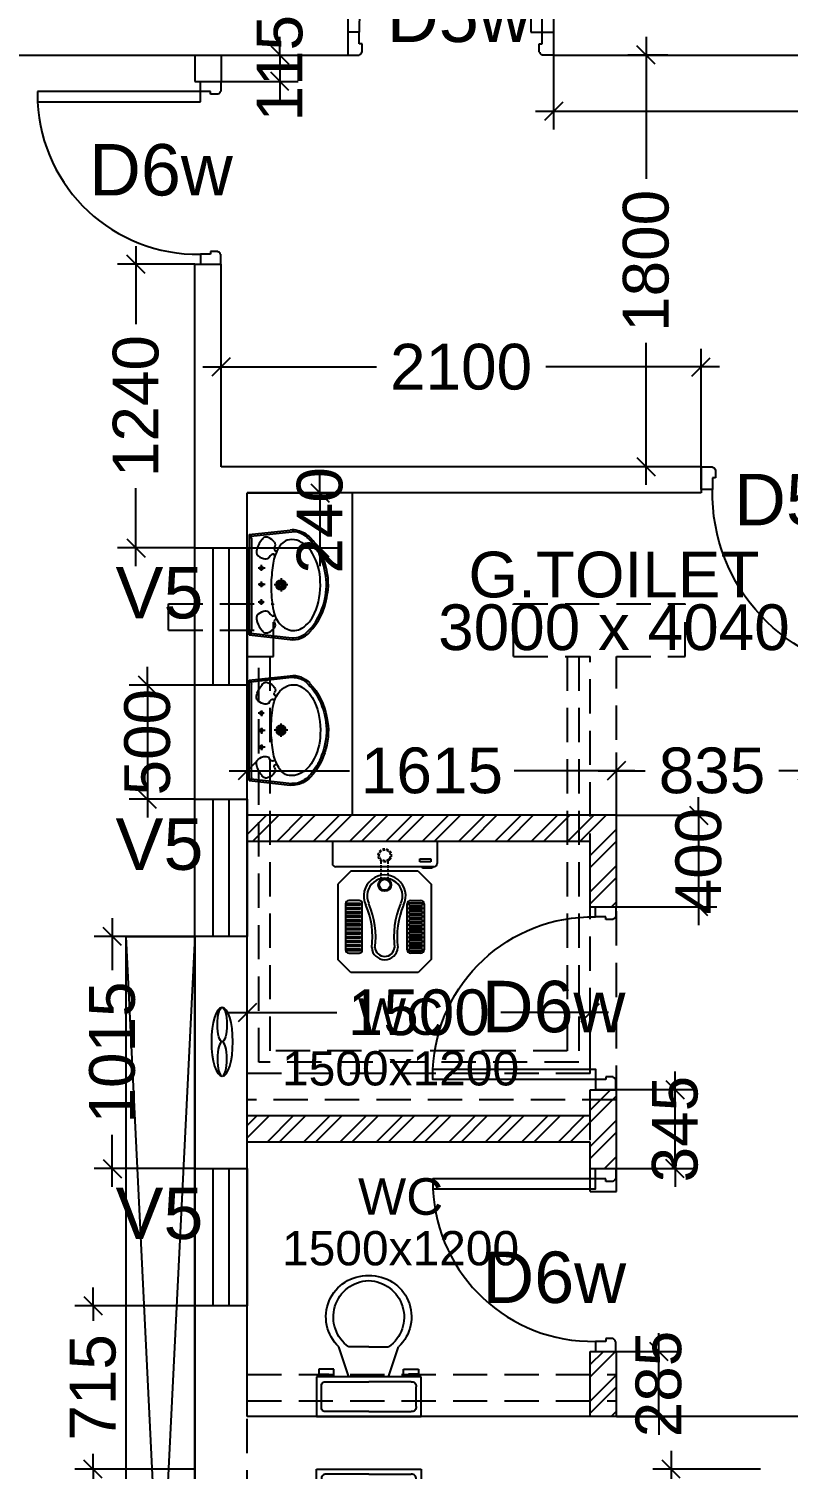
# Model space of a CAD drawing. Extents: x 6345096 to 6738923, y -6490958 to -6305885.
# Drawn here: x 6533124 to 6536445, y -6409655 to -6403355 of the extents above; entities that cross this region are included whole.
import ezdxf
from ezdxf.enums import TextEntityAlignment as Align

# ---------------------------------------------------------------- set-up
doc = ezdxf.new("R2010")
doc.units = 0
doc.header["$LTSCALE"] = 600
doc.header["$MEASUREMENT"] = 0
doc.header["$PDMODE"] = 35
doc.linetypes.add('HIDDEN', pattern=[0.375, 0.25, -0.125])
doc.layers.get('0').update_dxf_attribs({"linetype": 'CONTINUOUS'})
doc.layers.get('Defpoints').update_dxf_attribs({"linetype": 'CONTINUOUS'})
for name, color, linetype in [('DOOR', 32, 'CONTINUOUS'), ('Duct', 8, 'CONTINUOUS'), ('Exaust', 8, 'CONTINUOUS'), ('HS', 251, 'CONTINUOUS'), ('joinery', 7, 'CONTINUOUS'), ('Railing', 21, 'CONTINUOUS'), ('Room Dim', 1, 'CONTINUOUS'), ('T Wall', 8, 'CONTINUOUS'), ('TEXT', 6, 'CONTINUOUS'), ('Toi-Euip', 8, 'CONTINUOUS'), ('toi-fix', 46, 'CONTINUOUS'), ('Toi. Wall Hat', 3, 'CONTINUOUS'), ('Walls', 7, 'CONTINUOUS'), ('WIN', 151, 'CONTINUOUS'), ('Working Dim', 5, 'CONTINUOUS')]:
    doc.layers.add(name, color=color, linetype=linetype)
doc.styles.add('ari', font='arial.ttf')
doc.styles.add('ARIAL', font='arial.ttf')
doc.dimstyles.new('int. dim', dxfattribs={"dimtxt": 200, "dimasz": 80, "dimexe": 80, "dimexo": 0, "dimgap": 70, "dimtad": 0, "dimdec": 0, "dimzin": 12, "dimdsep": 46, "dimtxsty": 'ari', "dimblk": 'OBLIQUE', "dimcen": 2, "dimdle": 80, "dimclrd": 256, "dimclre": 256, "dimclrt": 6, "dimadec": 0, "dimazin": 0, "dimtfac": 1, "dimtdec": 0, "dimtix": 1, "dimtmove": 2, "dimatfit": 3, "dimfxl": 1, "dimtolj": 1, "dimtzin": 0, "dimlwd": -1, "dimlwe": -1, "dimarcsym": 0})

# ---------------------------------------------------------------- blocks, each defined once
blk = doc.blocks.new('1000')
at = {"layer": 'DOOR'}
for p, q in [((0, -100), (0, 0)), ((0, 0), (49.7, 0)), ((49.7, 0), (49.7, -2.2)), ((63.2, -49.5), (49.7, -49.5)), ((49.7, -49.5), (49.7, -100)), ((63.2, -13.5), (61, -13.5)), ((63.2, -13.5), (63.2, -49.5)), ((836.8, -13.5), (836.8, -49.5)), ((836.8, -13.5), (839, -13.5)), ((836.8, -49.5), (850.3, -49.5)), ((850.3, 0), (850.3, -2.2)), ((900, 0), (850.3, 0)), ((850.3, -49.5), (850.3, -100)), ((900, -100), (900, 0)), ((49.7, -100), (0, -100)), ((49.7, -100), (49.7, -900.6)), ((100.2, -100), (49.7, -100)), ((100.2, -900.6), (100.2, -100)), ((850.3, -100), (900, -100)), ((49.7, -900.6), (100.2, -900.6))]:
    blk.add_line(p, q, dxfattribs=at)
for centre, major_axis, start_param, end_param in [((49.7, -13.5), (-7.95, 7.95), 3.926991, 5.497787), ((850.3, -13.5), (7.95, 7.95), 0.785398, 2.356194)]:
    blk.add_ellipse(centre, major_axis=major_axis, ratio=1, start_param=start_param, end_param=end_param, dxfattribs=at)
at = {"layer": 'DOOR', "color": 145}
blk.add_ellipse((64.3, -115.3), major_axis=(-519.7, 589.8), ratio=1, start_param=2.464943, end_param=4.009476, dxfattribs=at)
blk = doc.blocks.new('_Oblique')
at = {"color": 0, "linetype": 'ByBlock', "lineweight": -2}
blk.add_line((-0.5, -0.5), (0.5, 0.5), dxfattribs=at)
blk = doc.blocks.new('*D742')
at = {"layer": 'Defpoints', "color": 0, "transparency": 16777216}
for p in [(6535579.3, -6407657.9), (6534079.3, -6407924.7, 5.1), (6535579.3, -6407924.7, 5.1)]:
    blk.add_point(p, dxfattribs=at)
at = {"layer": 'Working Dim', "transparency": 16777216}
for p, q in [((6534079.3, -6407924.7), (6534079.3, -6407577.9)), ((6535579.3, -6407924.7), (6535579.3, -6407577.9)), ((6533999.3, -6407657.9), (6534470.4, -6407657.9)), ((6535659.3, -6407657.9), (6535188.2, -6407657.9))]:
    blk.add_line(p, q, dxfattribs=at)
at = {"layer": 'Working Dim', "transparency": 16777216, "xscale": 80, "yscale": 80, "zscale": 80, "rotation": 180}
blk.add_blockref('_Oblique', (6534079.3, -6407657.9), dxfattribs=at)
at = {"layer": 'Working Dim', "transparency": 16777216, "xscale": 80, "yscale": 80, "zscale": 80}
blk.add_blockref('_Oblique', (6535579.3, -6407657.9), dxfattribs=at)
at = {"layer": 'Working Dim', "color": 6, "transparency": 16777216, "insert": (6534829.3, -6407657.9), "char_height": 200, "attachment_point": 5, "style": 'ari'}
blk.add_mtext('\\A1;1500', dxfattribs=at)
blk = doc.blocks.new('*D755')
at = {"layer": 'Defpoints', "color": 0, "transparency": 16777216}
for p in [(6533404.5, -6408939.9), (6534079.4, -6408939.9, 3.1), (6533849.4, -6409654.9, 3.1)]:
    blk.add_point(p, dxfattribs=at)
at = {"layer": 'Working Dim', "transparency": 16777216}
for p, q in [((6533404.5, -6408939.9), (6533404.5, -6408859.9)), ((6534079.4, -6408939.9), (6533324.5, -6408939.9)), ((6533404.5, -6408939.9), (6533404.5, -6409006.5)), ((6533404.5, -6409654.9), (6533404.5, -6409588.3)), ((6533849.4, -6409654.9), (6533324.5, -6409654.9)), ((6533404.5, -6409654.9), (6533404.5, -6409734.9))]:
    blk.add_line(p, q, dxfattribs=at)
at = {"layer": 'Working Dim', "transparency": 16777216, "xscale": 80, "yscale": 80, "zscale": 80}
for p, rotation in [((6533404.5, -6408939.9), 270), ((6533404.5, -6409654.9), 90)]:
    blk.add_blockref('_Oblique', p, dxfattribs=dict(at, rotation=rotation))
at = {"layer": 'Working Dim', "color": 6, "transparency": 16777216, "insert": (6533404.5, -6409297.4), "char_height": 200, "attachment_point": 5, "rotation": 90, "style": 'ari'}
blk.add_mtext('\\A1;715', dxfattribs=at)
blk = doc.blocks.new('*D1100')
at = {"layer": 'Defpoints', "color": 0, "transparency": 16777216}
for p in [(6535694.4, -6409139.9, 2.4), (6535878.8, -6409139.9), (6535694.3, -6409424.9, 1.7)]:
    blk.add_point(p, dxfattribs=at)
at = {"layer": 'Working Dim', "transparency": 16777216}
for p, q in [((6535878.8, -6409139.9), (6535878.8, -6409059.9)), ((6535694.4, -6409139.9), (6535958.8, -6409139.9)), ((6535878.8, -6409424.9), (6535878.8, -6409139.9)), ((6535694.3, -6409424.9), (6535958.8, -6409424.9)), ((6535878.8, -6409424.9), (6535878.8, -6409504.9))]:
    blk.add_line(p, q, dxfattribs=at)
at = {"layer": 'Working Dim', "transparency": 16777216, "xscale": 80, "yscale": 80, "zscale": 80}
for p, rotation in [((6535878.8, -6409139.9), 270), ((6535878.8, -6409424.9), 90)]:
    blk.add_blockref('_Oblique', p, dxfattribs=dict(at, rotation=rotation))
at = {"layer": 'Working Dim', "color": 6, "transparency": 16777216, "insert": (6535878.8, -6409282.4), "char_height": 200, "attachment_point": 5, "rotation": 90, "style": 'ari'}
blk.add_mtext('\\A1;285', dxfattribs=at)
blk = doc.blocks.new('A$C153C7E87')
at = {"layer": 'Exaust', "color": 10, "extrusion": (0, 0, -1)}
for centre, major_axis, ratio in [((0, 0), (150.2, 0.1), 0.312125), ((-75.1, 0), (75.1, 0), 0.271389)]:
    blk.add_ellipse(centre, major_axis=major_axis, ratio=ratio, start_param=3.141593, end_param=9.424778, dxfattribs=at)
at = {"layer": 'Exaust', "color": 10}
blk.add_ellipse((75.1, 0), major_axis=(75.1, 0), ratio=0.271389, dxfattribs=at)
blk = doc.blocks.new('Z$W@#1841')
at = {"layer": 'DOOR'}
for p, q in [((-267.6, -167.4), (-317.3, -167.4)), ((-317.3, -167.4), (-317.3, -267.4)), ((-267.6, -217.9), (-267.6, -167.4)), ((533, -217.9), (533, -167.4)), ((533, -167.4), (582.7, -167.4)), ((582.7, -167.4), (582.7, -267.4)), ((-254.1, -217.9), (-267.6, -217.9)), ((-254.1, -253.9), (-254.1, -217.9)), ((519.5, -253.9), (519.5, -217.9)), ((519.5, -217.9), (533, -217.9)), ((-317.3, -267.4), (-267.6, -267.4)), ((-267.6, -267.4), (-267.6, -265.2)), ((-254.1, -253.9), (-256.3, -253.9)), ((519.5, -253.9), (521.7, -253.9)), ((533, -267.4), (533, -265.2)), ((582.7, -267.4), (533, -267.4))]:
    blk.add_line(p, q, dxfattribs=at)
blk.add_lwpolyline([(482.5, 633.2), (482.5, -167.4), (533, -167.4), (533, 633.2)], close=True, dxfattribs=at)
at = {"layer": 'DOOR', "color": 145}
blk.add_arc((518.4, -152.1), 786.1, 92.61772, 181.11293, dxfattribs=at)
at = {"layer": 'DOOR'}
for centre, start, end in [((-267.6, -253.9), 270, 0), ((533, -253.9), 180, 270)]:
    blk.add_arc(centre, 11.2, start, end, dxfattribs=at)
blk = doc.blocks.new('A$C70ED7303')
at = {"layer": 'toi-fix', "color": 8}
for p, q in [((0, 0), (229, 0)), ((229, 0), (229, -174.4)), ((-229, 0), (0, 0)), ((-229, -174.4), (-229, 0)), ((-207.2, -43.6), (-207.2, -130.8)), ((0, -21.8), (-185.4, -21.8)), ((0, -21.8), (185.4, -21.8)), ((207.2, -43.6), (207.2, -130.8)), ((229, -174.4), (-229, -174.4)), ((-218.1, -207.2), (-218.1, -185.4)), ((-218.1, -185.4), (-174.4, -185.4)), ((-185.4, -152.6), (0, -152.6)), ((-174.4, -185.4), (-174.4, -174.4)), ((-152.6, -174.4), (-152.6, -207.2)), ((-87.2, -174.4), (-130.8, -305.3)), ((185.4, -152.6), (0, -152.6)), ((87.2, -174.4), (130.8, -305.3)), ((152.6, -174.4), (152.6, -207.2)), ((174.4, -185.4), (174.4, -174.4)), ((218.1, -185.4), (174.4, -185.4)), ((218.1, -207.2), (218.1, -185.4)), ((-152.6, -207.2), (-218.1, -207.2)), ((152.6, -207.2), (218.1, -207.2)), ((0, -305.3), (-87.2, -305.3)), ((0, -305.3), (87.2, -305.3))]:
    blk.add_line(p, q, dxfattribs=at)
for centre, major_axis, start_param, end_param in [((-188.1, -40.9), (13.6, -13.6), 2.214297, 4.068888), ((188.1, -40.9), (13.6, -13.6), 0.643501, 2.498091), ((-188.1, -133.6), (-13.6, -13.6), 5.35589, 7.21048), ((188.1, -133.6), (-13.6, -13.6), 0.643501, 2.498091), ((-6.6, -436.2), (-127.6, -127.6), 4.686239, 7.105146), ((4.7, -435.5), (-112.7, -112.7), 4.541602, 7.039318), ((6.6, -436.2), (55.8, -171.6), -0.351019, 2.067888), ((-4.7, -435.5), (-112.7, -112.7), 0.814663, 3.31238)]:
    blk.add_ellipse(centre, major_axis=major_axis, ratio=1, start_param=start_param, end_param=end_param, dxfattribs=at)
blk = doc.blocks.new('A$C4D064DB7')
at = {"layer": 'Toi-Euip', "color": 8}
for p, q in [((-219.3, -1), (-239.3, 178)), ((-212.3, 5.4), (-232.3, 184.5)), ((-28.5, 137.9), (30, 137.9)), ((0.9, 167), (0.9, 107.5)), ((212.2, 4.9), (232.3, 184.5)), ((219.2, -1), (239.3, 178)), ((-73.1, 68.7), (-73.1, 37.2)), ((-0.6, 68.7), (-0.6, 37.2)), ((76.2, 63.6), (76.2, 37.2)), ((-204.6, 8.3), (200.4, 8.3)), ((-61.3, 51.7), (-86.8, 51.7)), ((11.1, 51.7), (-14.3, 51.7)), ((87.9, 51.7), (62.5, 51.7)), ((-219.3, -1), (219.2, -1))]:
    blk.add_line(p, q, dxfattribs=at)
for centre, radius in [((0.9, 137.9), 20.9), ((0.9, 137.9), 15), ((0.9, 137.9), 10.5), ((-73.1, 51.7), 6.23), ((-0.6, 51.7), 6.23), ((76.2, 51.7), 6.23)]:
    blk.add_circle(centre, radius, dxfattribs=at)
for centre, radius, start, end in [((-15, 63.3), 278.1, 103.68007, 133.11994), ((-52.1, 129.5), 194.1, 106.98939, 130.68541), ((0.4, 42.8), 293.4, 66.19508, 111.84971), ((-3.7, 79.1), 265.8, 77.13905, 106.85156), ((11, 56.9), 284.8, 46.38455, 81.02297), ((-135.9, 190.3), 102.7, 132.34, 168.55208), ((-115.7, 175.3), 119.3, 121.84149, 151.21457), ((-79.5, 166.9), 122.1, 117.7975, 160.69461), ((-12.7, 69.4), 239.9, 90.51874, 121.0564), ((4.5, 21.6), 288.4, 65.41071, 93.84539), ((17.4, 64.4), 266.9, 46.21733, 67.66735), ((74.5, 158), 135.4, 31.86033, 68.31323), ((140.9, 188.9), 91.5, 357.2238, 48.08952), ((143.8, 190.8), 96.4, 352.39424, 48.61688), ((-159.3, 187.8), 80.7, 163.23918, 186.99591), ((-156.9, 191.3), 75.7, 146.79114, 185.14021), ((-105.8, 184.4), 91.8, 165.58544, 192.65463), ((131.4, 192.6), 68.8, 336.77794, 32.40806), ((-124.3, 195.5), 77.6, 203.69295, 246.38132), ((98.1, 210.4), 106.4, 278.02022, 335.02213), ((-188.7, 72.6), 20.1, 152.49081, 243.19095), ((-154.2, 64.6), 55.1, 124.96691, 161.64959), ((-174.7, 96.4), 17.3, 50.46419, 129.5358), ((-157.9, 115.7), 8.33, 226.04031, 306.10739), ((-73.6, 263.8), 161.7, 239.59023, 265.97193), ((-156.5, 116.7), 8.45, 294.51045, 30.32874), ((-126.4, 102.5), 8.28, 83.15264, 217.30389), ((-110.1, 109.7), 26, 208.27151, 253.61398), ((-144.2, 69.4), 30.9, 343.96544, 29.92088), ((33.5, 869.5), 776.1, 261.22276, 267.52001), ((-3.1, 803.8), 709.6, 270.24313, 275.54823), ((44.3, 384), 287.3, 274.2321, 283.82674), ((146.2, 69.4), 30.9, 150.07912, 196.03456), ((112.1, 109.7), 26, 286.38602, 331.72849), ((129.6, 102.2), 7.16, 318.29837, 78.68026), ((157.9, 115.9), 7.49, 165.15228, 247.93068), ((159.9, 115.7), 8.33, 233.89261, 313.95969), ((176.7, 96.4), 17.3, 50.4642, 129.53581), ((156.2, 64.6), 55.1, 18.35041, 55.03309), ((190.7, 72.6), 20.1, 296.80905, 27.50919), ((-200, -15.1), 23.9, 101.14513, 143.7785), ((-120.2, 149.2), 122.2, 230.59825, 250.41359), ((-145.6, 63.1), 33, 241.91921, 291.35614), ((-161, 71.5), 47.7, 305.0585, 347.19296), ((163, 71.5), 47.7, 192.80704, 234.9415), ((147.6, 63.1), 33, 248.64386, 298.08079), ((122.2, 149.2), 122.2, 289.58641, 309.40175), ((199.8, -16.6), 24.9, 38.74871, 88.57964)]:
    blk.add_arc(centre, radius, start, end, dxfattribs=at)
blk = doc.blocks.new('A$C37B60793')
at = {"layer": 'toi-fix', "color": 8}
for p, q in [((0, 303.1), (127, 303.1)), ((0, -306.5), (0, 303.1)), ((146, -287.4), (146, 284.1)), ((171.2, 195), (247.4, 271.2)), ((247.4, 271.2), (685.9, 271.2)), ((762.1, 195), (685.9, 271.2)), ((171.2, -195.4), (171.2, 195)), ((343.3, 148.1), (343.3, 207.9)), ((358.5, 218.7), (358.5, 139.2)), ((369.5, 218.7), (358.5, 218.7)), ((362.3, 226.9), (630.5, 226.9)), ((369.5, 139.2), (369.5, 218.7)), ((382.7, 218.7), (382.7, 139.2)), ((393.7, 218.7), (382.7, 218.7)), ((393.7, 139.2), (393.7, 218.7)), ((406.9, 218.7), (406.9, 139.2)), ((417.9, 218.7), (406.9, 218.7)), ((417.9, 139.2), (417.9, 218.7)), ((431, 218.7), (431, 139.2)), ((442.1, 218.7), (431, 218.7)), ((442.1, 139.2), (442.1, 218.7)), ((455.2, 218.7), (455.2, 139.2)), ((466.3, 218.7), (455.2, 218.7)), ((466.3, 139.2), (466.3, 218.7)), ((479.4, 218.7), (479.4, 139.2)), ((490.5, 218.7), (479.4, 218.7)), ((490.5, 139.2), (490.5, 218.7)), ((503.6, 218.7), (503.6, 139.2)), ((514.6, 218.7), (503.6, 218.7)), ((514.6, 139.2), (514.6, 218.7)), ((527.8, 218.7), (527.8, 139.2)), ((538.8, 218.7), (527.8, 218.7)), ((538.8, 139.2), (538.8, 218.7)), ((552, 218.7), (552, 139.2)), ((563, 218.7), (552, 218.7)), ((563, 139.2), (563, 218.7)), ((576.2, 218.7), (576.2, 139.2)), ((587.2, 218.7), (576.2, 218.7)), ((587.2, 139.2), (587.2, 218.7)), ((600.4, 218.7), (600.4, 139.2)), ((611.4, 218.7), (600.4, 218.7)), ((611.4, 139.2), (611.4, 218.7)), ((624.5, 218.7), (624.5, 139.2)), ((635.6, 218.7), (624.5, 218.7)), ((635.6, 139.2), (635.6, 218.7)), ((649.5, 207.9), (649.5, 148.1)), ((762.1, -195.4), (762.1, 195)), ((358.5, 139.2), (369.5, 139.2)), ((630.5, 129.1), (362.3, 129.1)), ((382.7, 139.2), (393.7, 139.2)), ((406.9, 139.2), (417.9, 139.2)), ((431, 139.2), (442.1, 139.2)), ((455.2, 139.2), (466.3, 139.2)), ((479.4, 139.2), (490.5, 139.2)), ((503.6, 139.2), (514.6, 139.2)), ((527.8, 139.2), (538.8, 139.2)), ((552, 139.2), (563, 139.2)), ((576.2, 139.2), (587.2, 139.2)), ((600.4, 139.2), (611.4, 139.2)), ((624.5, 139.2), (635.6, 139.2)), ((343.3, -151.5), (343.3, -211.2)), ((358.5, -222), (358.5, -142.6)), ((358.5, -142.6), (369.5, -142.6)), ((630.5, -132.4), (362.3, -132.4)), ((369.5, -142.6), (369.5, -222)), ((382.7, -222), (382.7, -142.6)), ((382.7, -142.6), (393.7, -142.6)), ((393.7, -142.6), (393.7, -222)), ((406.9, -222), (406.9, -142.6)), ((406.9, -142.6), (417.9, -142.6)), ((417.9, -142.6), (417.9, -222)), ((431, -222), (431, -142.6)), ((431, -142.6), (442.1, -142.6)), ((442.1, -142.6), (442.1, -222)), ((455.2, -222), (455.2, -142.6)), ((455.2, -142.6), (466.3, -142.6)), ((466.3, -142.6), (466.3, -222)), ((479.4, -222), (479.4, -142.6)), ((479.4, -142.6), (490.5, -142.6)), ((490.5, -142.6), (490.5, -222)), ((503.6, -222), (503.6, -142.6)), ((503.6, -142.6), (514.6, -142.6)), ((514.6, -142.6), (514.6, -222)), ((527.8, -222), (527.8, -142.6)), ((527.8, -142.6), (538.8, -142.6)), ((538.8, -142.6), (538.8, -222)), ((552, -222), (552, -142.6)), ((552, -142.6), (563, -142.6)), ((563, -142.6), (563, -222)), ((576.2, -222), (576.2, -142.6)), ((576.2, -142.6), (587.2, -142.6)), ((587.2, -142.6), (587.2, -222)), ((600.4, -222), (600.4, -142.6)), ((600.4, -142.6), (611.4, -142.6)), ((611.4, -142.6), (611.4, -222)), ((624.5, -222), (624.5, -142.6)), ((624.5, -142.6), (635.6, -142.6)), ((635.6, -142.6), (635.6, -222)), ((649.5, -211.2), (649.5, -151.5)), ((117.8, -205), (100.3, -205)), ((100.3, -205), (100.3, -270.7)), ((117.8, -270.7), (117.8, -205)), ((153.7, -221.4), (147.5, -221.4)), ((147.5, -221.4), (147.5, -276.8)), ((153.7, -276.8), (153.7, -221.4)), ((171.2, -195.4), (247.4, -271.6)), ((369.5, -222), (358.5, -222)), ((362.3, -230.3), (630.5, -230.3)), ((393.7, -222), (382.7, -222)), ((417.9, -222), (406.9, -222)), ((442.1, -222), (431, -222)), ((466.3, -222), (455.2, -222)), ((490.5, -222), (479.4, -222)), ((514.6, -222), (503.6, -222)), ((538.8, -222), (527.8, -222)), ((563, -222), (552, -222)), ((587.2, -222), (576.2, -222)), ((611.4, -222), (600.4, -222)), ((635.6, -222), (624.5, -222)), ((685.9, -271.6), (762.1, -195.4)), ((0, -306.5), (127, -306.5)), ((100.3, -270.7), (117.8, -270.7)), ((147.5, -276.8), (153.7, -276.8)), ((247.4, -271.6), (685.9, -271.6))]:
    blk.add_line(p, q, dxfattribs=at)
at = {"layer": 'toi-fix', "color": 8, "linetype": 'HIDDEN', "ltscale": 0.1}
for p, q in [((219.3, 19), (111.7, 19)), ((219.3, -22.3), (111.7, -22.3))]:
    blk.add_line(p, q, dxfattribs=at)
at = {"layer": 'toi-fix', "color": 8, "extrusion": (0, 0, -1)}
for centre, major_axis, start_param, end_param in [((127, 284.1), (-13.5, -13.5), 2.356194, 3.926991), ((362.3, 207.9), (13.5, -13.5), 2.356194, 3.926991), ((630.5, 207.9), (-13.5, -13.5), 2.356194, 3.926991), ((316.3, -1.7), (0, -122.2), -0.449608, 3.591264), ((316.3, -1.7), (0, -103.2), -0.449671, 3.591202), ((362.3, 148.1), (-13.5, -13.5), -0.785398, 0.785398), ((554, 536.4), (-29.4, -484.3), -0.19615, 0.346746), ((554, 536.4), (-11.6, -466), -0.160496, 0.3824), ((630.5, 148.1), (-13.5, -13.5), 3.926991, 5.497787), ((251.3, -1.7), (-26.9, -26.9), 0.785398, 7.068583), ((251.3, -1.7), (-22.5, -22.5), 0.785398, 7.068583), ((611.1, -1.7), (40.6, -40.6), 4.005105, 6.990469), ((611.1, -1.7), (-54, -54), 2.434309, 5.419673), ((554, -539.7), (29.4, -484.3), 2.794864, 3.33776), ((554, -539.7), (11.6, -466), 2.7592, 3.302095), ((362.3, -151.5), (13.5, -13.5), 2.356194, 3.926991), ((630.5, -151.5), (13.5, -13.5), 3.926991, 5.497787), ((362.3, -211.2), (-13.5, -13.5), -0.785398, 0.785398), ((630.5, -211.2), (13.5, -13.5), 5.497787, 7.068583), ((127, -287.4), (13.5, -13.5), 5.497787, 7.068583)]:
    blk.add_ellipse(centre, major_axis=major_axis, ratio=1, start_param=start_param, end_param=end_param, dxfattribs=at)
at = {"layer": 'toi-fix', "color": 8, "linetype": 'HIDDEN', "ltscale": 0.1, "extrusion": (0, 0, -1)}
for major_axis, start_param, end_param in [((26.9, -26.9), 2.356194490188911, 8.639379797368496), ((22.5, -22.5), 2.356194490188169, 8.639379797367756)]:
    blk.add_ellipse((79.7, -1.7), major_axis=major_axis, ratio=1, start_param=start_param, end_param=end_param, dxfattribs=at)
blk = doc.blocks.new('*D1843')
at = {"layer": 'Defpoints', "color": 0, "transparency": 16777216}
for p in [(6535933.4, -6409654.9), (6536323.9, -6409654.9, 2.4), (6536007.4, -6413184.9, 2.4)]:
    blk.add_point(p, dxfattribs=at)
at = {"layer": 'Working Dim', "transparency": 16777216}
for p, q in [((6535933.4, -6409574.9), (6535933.4, -6410613.6)), ((6536323.9, -6409654.9), (6535853.4, -6409654.9)), ((6535933.4, -6413264.9), (6535933.4, -6411350)), ((6536007.4, -6413184.9), (6535853.4, -6413184.9))]:
    blk.add_line(p, q, dxfattribs=at)
at = {"layer": 'Working Dim', "transparency": 16777216, "xscale": 80, "yscale": 80, "zscale": 80}
for p, rotation in [((6535933.4, -6409654.9), 90), ((6535933.4, -6413184.9), 270)]:
    blk.add_blockref('_Oblique', p, dxfattribs=dict(at, rotation=rotation))
at = {"layer": 'Working Dim', "color": 6, "transparency": 16777216, "insert": (6535914.3, -6410981.8), "char_height": 200, "attachment_point": 5, "rotation": 90, "style": 'ari'}
blk.add_mtext('\\A1;3530', dxfattribs=at)
blk = doc.blocks.new('*D1850')
at = {"layer": 'Defpoints', "color": 0, "transparency": 16777216}
for p in [(6533964.4, -6403469.7), (6533962.9, -6403584.7, 0.3), (6534221.6, -6403584.7)]:
    blk.add_point(p, dxfattribs=at)
at = {"layer": 'Working Dim', "transparency": 16777216}
for p, q in [((6534221.6, -6403469.7), (6534221.6, -6403389.7)), ((6533964.4, -6403469.7), (6534301.6, -6403469.7)), ((6534221.6, -6403469.7), (6534221.6, -6403584.7)), ((6533962.9, -6403584.7), (6534301.6, -6403584.7)), ((6534221.6, -6403584.7), (6534221.6, -6403664.7))]:
    blk.add_line(p, q, dxfattribs=at)
at = {"layer": 'Working Dim', "transparency": 16777216, "xscale": 80, "yscale": 80, "zscale": 80}
for p, rotation in [((6534221.6, -6403469.7), 270), ((6534221.6, -6403584.7), 90)]:
    blk.add_blockref('_Oblique', p, dxfattribs=dict(at, rotation=rotation))
at = {"layer": 'Working Dim', "color": 6, "transparency": 16777216, "insert": (6534221.6, -6403527.2), "char_height": 200, "attachment_point": 5, "rotation": 90, "style": 'ari'}
blk.add_mtext('\\A1;115', dxfattribs=at)
blk = doc.blocks.new('*D1851')
at = {"layer": 'Defpoints', "color": 0, "transparency": 16777216}
for p in [(6535694.4, -6407994.8, 2.4), (6535950.3, -6407994.8), (6535694.4, -6408339.9, 2.4)]:
    blk.add_point(p, dxfattribs=at)
at = {"layer": 'Working Dim', "transparency": 16777216}
for p, q in [((6535950.3, -6407994.8), (6535950.3, -6407914.8)), ((6535694.4, -6407994.8), (6536030.3, -6407994.8)), ((6535950.3, -6408339.9), (6535950.3, -6407994.8)), ((6535694.4, -6408339.9), (6536030.3, -6408339.9)), ((6535950.3, -6408339.9), (6535950.3, -6408419.9))]:
    blk.add_line(p, q, dxfattribs=at)
at = {"layer": 'Working Dim', "transparency": 16777216, "xscale": 80, "yscale": 80, "zscale": 80}
for p, rotation in [((6535950.3, -6407994.8), 270), ((6535950.3, -6408339.9), 90)]:
    blk.add_blockref('_Oblique', p, dxfattribs=dict(at, rotation=rotation))
at = {"layer": 'Working Dim', "color": 6, "transparency": 16777216, "insert": (6535950.3, -6408167.4), "char_height": 200, "attachment_point": 5, "rotation": 90, "style": 'ari'}
blk.add_mtext('\\A1;345', dxfattribs=at)
blk = doc.blocks.new('*D1852')
at = {"layer": 'Defpoints', "color": 0, "transparency": 16777216}
for p in [(6534079.4, -6405384.9, 2.4), (6534079.4, -6405625.1, 2.4), (6534397, -6405625.1)]:
    blk.add_point(p, dxfattribs=at)
at = {"layer": 'Working Dim', "transparency": 16777216}
for p, q in [((6534397, -6405384.9), (6534397, -6405304.9)), ((6534079.4, -6405384.9), (6534477, -6405384.9)), ((6534397, -6405384.9), (6534397, -6405625.1)), ((6534079.4, -6405625.1), (6534477, -6405625.1)), ((6534397, -6405625.1), (6534397, -6405705.1))]:
    blk.add_line(p, q, dxfattribs=at)
at = {"layer": 'Working Dim', "transparency": 16777216, "xscale": 80, "yscale": 80, "zscale": 80}
for p, rotation in [((6534397, -6405384.9), 270), ((6534397, -6405625.1), 90)]:
    blk.add_blockref('_Oblique', p, dxfattribs=dict(at, rotation=rotation))
at = {"layer": 'Working Dim', "color": 6, "transparency": 16777216, "insert": (6534397, -6405505), "char_height": 200, "attachment_point": 5, "rotation": 90, "style": 'ari'}
blk.add_mtext('\\A1;240', dxfattribs=at)
blk = doc.blocks.new('*D1853')
at = {"layer": 'Defpoints', "color": 0, "transparency": 16777216}
for p in [(6533849.4, -6406225.1, 2.4), (6533642.3, -6406724.9), (6533849.4, -6406724.9, 2.4)]:
    blk.add_point(p, dxfattribs=at)
at = {"layer": 'Working Dim', "transparency": 16777216}
for p, q in [((6533642.3, -6406225.1), (6533642.3, -6406145.1)), ((6533849.4, -6406225.1), (6533562.3, -6406225.1)), ((6533642.3, -6406225.1), (6533642.3, -6406724.9)), ((6533849.4, -6406724.9), (6533562.3, -6406724.9)), ((6533642.3, -6406724.9), (6533642.3, -6406804.9))]:
    blk.add_line(p, q, dxfattribs=at)
at = {"layer": 'Working Dim', "transparency": 16777216, "xscale": 80, "yscale": 80, "zscale": 80}
for p, rotation in [((6533642.3, -6406225.1), 270), ((6533642.3, -6406724.9), 90)]:
    blk.add_blockref('_Oblique', p, dxfattribs=dict(at, rotation=rotation))
at = {"layer": 'Working Dim', "color": 6, "transparency": 16777216, "insert": (6533642.3, -6406475), "char_height": 200, "attachment_point": 5, "rotation": 90, "style": 'ari'}
blk.add_mtext('\\A1;500', dxfattribs=at)
blk = doc.blocks.new('*D1854')
at = {"layer": 'Defpoints', "color": 0, "transparency": 16777216}
for p in [(6533849.4, -6407324.9, 2.4), (6533489, -6408339.9), (6533849.4, -6408339.9, 3.1)]:
    blk.add_point(p, dxfattribs=at)
at = {"layer": 'Working Dim', "transparency": 16777216}
for p, q in [((6533489, -6407244.9), (6533489, -6407472.4)), ((6533849.4, -6407324.9), (6533409, -6407324.9)), ((6533489, -6408419.9), (6533489, -6408192.4)), ((6533849.4, -6408339.9), (6533409, -6408339.9))]:
    blk.add_line(p, q, dxfattribs=at)
at = {"layer": 'Working Dim', "transparency": 16777216, "xscale": 80, "yscale": 80, "zscale": 80}
for p, rotation in [((6533489, -6407324.9), 90), ((6533489, -6408339.9), 270)]:
    blk.add_blockref('_Oblique', p, dxfattribs=dict(at, rotation=rotation))
at = {"layer": 'Working Dim', "color": 6, "transparency": 16777216, "insert": (6533489, -6407832.4), "char_height": 200, "attachment_point": 5, "rotation": 90, "style": 'ari'}
blk.add_mtext('\\A1;1015', dxfattribs=at)
blk = doc.blocks.new('*D1991')
at = {"layer": 'Defpoints', "color": 0, "transparency": 16777216}
for p in [(6533849.4, -6404384.8, 2.4), (6533592.1, -6405625.1), (6533849.4, -6405625.1, 2.4)]:
    blk.add_point(p, dxfattribs=at)
at = {"layer": 'Working Dim', "transparency": 16777216}
for p, q in [((6533592.1, -6404304.8), (6533592.1, -6404646.1)), ((6533849.4, -6404384.8), (6533512.1, -6404384.8)), ((6533592.1, -6405705.1), (6533592.1, -6405363.9)), ((6533849.4, -6405625.1), (6533512.1, -6405625.1))]:
    blk.add_line(p, q, dxfattribs=at)
at = {"layer": 'Working Dim', "transparency": 16777216, "xscale": 80, "yscale": 80, "zscale": 80}
for p, rotation in [((6533592.1, -6404384.8), 90), ((6533592.1, -6405625.1), 270)]:
    blk.add_blockref('_Oblique', p, dxfattribs=dict(at, rotation=rotation))
at = {"layer": 'Working Dim', "color": 6, "transparency": 16777216, "insert": (6533592.1, -6405005), "char_height": 200, "attachment_point": 5, "rotation": 90, "style": 'ari'}
blk.add_mtext('\\A1;1240', dxfattribs=at)
blk = doc.blocks.new('*D1994')
at = {"layer": 'Defpoints', "color": 0, "transparency": 16777216}
for p in [(6535694.4, -6406599.7), (6534079.4, -6406794.9, 2.4), (6535694.4, -6406794.9, 2.4)]:
    blk.add_point(p, dxfattribs=at)
at = {"layer": 'Working Dim', "transparency": 16777216}
for p, q in [((6534079.4, -6406794.9), (6534079.4, -6406519.7)), ((6535694.4, -6406794.9), (6535694.4, -6406519.7)), ((6533999.4, -6406599.7), (6534526.9, -6406599.7)), ((6535774.4, -6406599.7), (6535246.9, -6406599.7))]:
    blk.add_line(p, q, dxfattribs=at)
at = {"layer": 'Working Dim', "transparency": 16777216, "xscale": 80, "yscale": 80, "zscale": 80, "rotation": 180}
blk.add_blockref('_Oblique', (6534079.4, -6406599.7), dxfattribs=at)
at = {"layer": 'Working Dim', "transparency": 16777216, "xscale": 80, "yscale": 80, "zscale": 80}
blk.add_blockref('_Oblique', (6535694.4, -6406599.7), dxfattribs=at)
at = {"layer": 'Working Dim', "color": 6, "transparency": 16777216, "insert": (6534886.9, -6406599.7), "char_height": 200, "attachment_point": 5, "style": 'ari'}
blk.add_mtext('\\A1;1615', dxfattribs=at)
blk = doc.blocks.new('*D1995')
at = {"layer": 'Defpoints', "color": 0, "transparency": 16777216}
for p in [(6536529.5, -6406599.7), (6535694.4, -6406794.9, 2.4), (6536529.5, -6406794.9, 2.4)]:
    blk.add_point(p, dxfattribs=at)
at = {"layer": 'Working Dim', "transparency": 16777216}
for p, q in [((6535694.4, -6406794.9), (6535694.4, -6406519.7)), ((6536529.5, -6406794.9), (6536529.5, -6406519.7)), ((6535614.4, -6406599.7), (6535820.1, -6406599.7)), ((6536609.5, -6406599.7), (6536403.8, -6406599.7))]:
    blk.add_line(p, q, dxfattribs=at)
at = {"layer": 'Working Dim', "transparency": 16777216, "xscale": 80, "yscale": 80, "zscale": 80, "rotation": 180}
blk.add_blockref('_Oblique', (6535694.4, -6406599.7), dxfattribs=at)
at = {"layer": 'Working Dim', "transparency": 16777216, "xscale": 80, "yscale": 80, "zscale": 80}
blk.add_blockref('_Oblique', (6536529.5, -6406599.7), dxfattribs=at)
at = {"layer": 'Working Dim', "color": 6, "transparency": 16777216, "insert": (6536112, -6406599.7), "char_height": 200, "attachment_point": 5, "style": 'ari'}
blk.add_mtext('\\A1;835', dxfattribs=at)
blk = doc.blocks.new('*D1997')
at = {"layer": 'Defpoints', "color": 0, "transparency": 16777216}
for p in [(6535694.4, -6406794.9), (6535694.4, -6407194.9, 2.4), (6536053.5, -6407194.9)]:
    blk.add_point(p, dxfattribs=at)
at = {"layer": 'Working Dim', "transparency": 16777216}
for p, q in [((6536053.5, -6406794.9), (6536053.5, -6406714.9)), ((6535694.4, -6406794.9), (6536133.5, -6406794.9)), ((6536053.5, -6406794.9), (6536053.5, -6407194.9)), ((6535694.4, -6407194.9), (6536133.5, -6407194.9)), ((6536053.5, -6407194.9), (6536053.5, -6407274.9))]:
    blk.add_line(p, q, dxfattribs=at)
at = {"layer": 'Working Dim', "transparency": 16777216, "xscale": 80, "yscale": 80, "zscale": 80}
for p, rotation in [((6536053.5, -6406794.9), 270), ((6536053.5, -6407194.9), 90)]:
    blk.add_blockref('_Oblique', p, dxfattribs=dict(at, rotation=rotation))
at = {"layer": 'Working Dim', "color": 6, "transparency": 16777216, "insert": (6536053.5, -6406994.9), "char_height": 200, "attachment_point": 5, "rotation": 90, "style": 'ari'}
blk.add_mtext('\\A1;400', dxfattribs=at)
blk = doc.blocks.new('*D1999')
at = {"layer": 'Defpoints', "color": 0, "transparency": 16777216}
for p in [(6533964.5, -6404833.9), (6533964.5, -6405269.9, 2.4), (6536064.5, -6405269.9, 2.4)]:
    blk.add_point(p, dxfattribs=at)
at = {"layer": 'Working Dim', "transparency": 16777216}
for p, q in [((6533964.5, -6405269.9), (6533964.5, -6404753.9)), ((6536064.5, -6405269.9), (6536064.5, -6404753.9)), ((6533884.5, -6404833.9), (6534644.5, -6404833.9)), ((6536144.5, -6404833.9), (6535384.5, -6404833.9))]:
    blk.add_line(p, q, dxfattribs=at)
at = {"layer": 'Working Dim', "transparency": 16777216, "xscale": 80, "yscale": 80, "zscale": 80, "rotation": 180}
blk.add_blockref('_Oblique', (6533964.5, -6404833.9), dxfattribs=at)
at = {"layer": 'Working Dim', "transparency": 16777216, "xscale": 80, "yscale": 80, "zscale": 80}
blk.add_blockref('_Oblique', (6536064.5, -6404833.9), dxfattribs=at)
at = {"layer": 'Working Dim', "color": 6, "transparency": 16777216, "insert": (6535014.5, -6404833.9), "char_height": 200, "attachment_point": 5, "style": 'ari'}
blk.add_mtext('\\A1;2100', dxfattribs=at)
blk = doc.blocks.new('*D2000')
at = {"layer": 'Defpoints', "color": 0, "transparency": 16777216}
for p in [(6535823.4, -6403469.7), (6535919.1, -6403469.7), (6535919.1, -6405269.9, 2.4)]:
    blk.add_point(p, dxfattribs=at)
at = {"layer": 'Working Dim', "transparency": 16777216}
for p, q in [((6535823.4, -6403389.7), (6535823.4, -6404010.9)), ((6535919.1, -6403469.7), (6535743.4, -6403469.7)), ((6535823.4, -6405349.9), (6535823.4, -6404728.7)), ((6535919.1, -6405269.9), (6535743.4, -6405269.9))]:
    blk.add_line(p, q, dxfattribs=at)
at = {"layer": 'Working Dim', "transparency": 16777216, "xscale": 80, "yscale": 80, "zscale": 80}
for p, rotation in [((6535823.4, -6403469.7), 90), ((6535823.4, -6405269.9), 270)]:
    blk.add_blockref('_Oblique', p, dxfattribs=dict(at, rotation=rotation))
at = {"layer": 'Working Dim', "color": 6, "transparency": 16777216, "insert": (6535823.4, -6404369.8), "char_height": 200, "attachment_point": 5, "rotation": 90, "style": 'ari'}
blk.add_mtext('\\A1;1800', dxfattribs=at)
blk = doc.blocks.new('*D2107')
at = {"layer": 'Defpoints', "color": 0, "transparency": 16777216}
for p in [(6535419.3, -6403469.7, 2.4), (6538439.4, -6403469.7, -1.7), (6535419.3, -6403715.3)]:
    blk.add_point(p, dxfattribs=at)
at = {"layer": 'Working Dim', "transparency": 16777216}
for p, q in [((6535419.3, -6403469.7), (6535419.3, -6403795.3)), ((6538439.4, -6403469.7), (6538439.4, -6403795.3)), ((6535339.3, -6403715.3), (6536561.1, -6403715.3)), ((6538519.4, -6403715.3), (6537297.6, -6403715.3))]:
    blk.add_line(p, q, dxfattribs=at)
at = {"layer": 'Working Dim', "transparency": 16777216, "xscale": 80, "yscale": 80, "zscale": 80, "rotation": 180}
blk.add_blockref('_Oblique', (6535419.3, -6403715.3), dxfattribs=at)
at = {"layer": 'Working Dim', "transparency": 16777216, "xscale": 80, "yscale": 80, "zscale": 80}
blk.add_blockref('_Oblique', (6538439.4, -6403715.3), dxfattribs=at)
at = {"layer": 'Working Dim', "color": 6, "transparency": 16777216, "insert": (6536929.4, -6403715.3), "char_height": 200, "attachment_point": 5, "style": 'ari'}
blk.add_mtext('\\A1;3020', dxfattribs=at)
blk = doc.blocks.new('A$C2CD672AE')
at = {"layer": 'Railing', "color": 8, "linetype": 'HIDDEN', "elevation": 2.4}
for points in [[(5209.9, 50324.2), (5209.9, 48549.2), (3809.9, 48549.2), (3809.9, 50324.2)], [(5159.9, 50324.2), (5159.9, 48599.2), (3859.9, 48599.2), (3859.9, 50324.2)]]:
    blk.add_lwpolyline(points, dxfattribs=at)
at = {"layer": 'T Wall', "color": 8, "linetype": 'HIDDEN'}
for p, q in [((5259.9, 47983.6, 1.7), (5259.9, 48383.6, 1.7)), ((5374.9, 47983.6, 1.7), (5374.9, 48384.2, 1.7)), ((5259.9, 47983.6, 1.7), (5374.9, 47983.6, 1.7)), ((3759.9, 47183.6, 1.7), (5374.9, 47183.6, 1.7)), ((5374.9, 47068.6, 1.7), (5374.9, 47183.6, 1.7)), ((3759.9, 47068.6, 1.7), (5374.9, 47068.6, 1.7))]:
    blk.add_line(p, q, dxfattribs=at)
at = {"layer": 'Walls', "color": 8, "linetype": 'HIDDEN'}
for p, q in [((5099.9, 53184.2), (5099.9, 52954.2)), ((2330, 52954.2), (4199.9, 52954.2)), ((5099.9, 52954.2), (8120.1, 52954.2)), ((3414.9, 50439.2), (3414.9, 50554.2)), ((3414.9, 50554.2), (3874.9, 50554.2)), ((3874.9, 50324.2), (3874.9, 50554.2)), ((4924.9, 50554.2), (5674.9, 50554.2)), ((4924.9, 50324.2), (4924.9, 50554.2)), ((5674.9, 50324.2), (5674.9, 50554.2)), ((3414.9, 50439.2), (3529.9, 50439.2)), ((3414.9, 50439.2), (3874.9, 50439.2)), ((3529.9, 43009.2), (3529.9, 50439.2)), ((3759.9, 48499.2), (3759.9, 50324.2)), ((3759.9, 50324.2), (3874.9, 50324.2)), ((4924.9, 50324.2), (5259.9, 50324.2)), ((5259.9, 48499.2), (5259.9, 50324.2)), ((5374.9, 48384.2), (5374.9, 50324.2)), ((5374.9, 50324.2), (5674.9, 50324.2)), ((5259.9, 48499.2), (3759.9, 48499.2)), ((3759.9, 43239.2), (3759.9, 48384.2)), ((5374.9, 48384.2), (3759.9, 48384.2))]:
    blk.add_line(p, q, dxfattribs=at)
blk.add_lwpolyline([(4199.9, 53184.2), (4199.9, 52954.2)], dxfattribs=at)

msp = doc.modelspace()

# ---------------------------------------------------------------- hatches: boundary and pattern name
at = {"layer": 'Toi. Wall Hat'}
h = msp.add_hatch(dxfattribs=at)
h.set_pattern_fill('ANSI32', color=10, scale=300, style=0)
h.set_pattern_definition([(45, (6534079.39, -6409424.92), (-79.5495, 79.5495), []), (45, (6534132.42, -6409424.92), (-79.5495, 79.5495), [])])
h.paths.add_polyline_path([(6535694.388, -6409139.92), (6535579.388, -6409139.92), (6535579.388, -6409424.92), (6535694.388, -6409424.92)])
h.paths.add_polyline_path([(6534079.388, -6408109.92), (6534079.388, -6408224.92), (6535579.388, -6408224.92), (6535579.388, -6408339.92), (6535694.388, -6408339.92), (6535694.388, -6407994.92), (6535579.388, -6407994.92), (6535579.388, -6408109.92)])
h.paths.add_polyline_path([(6535579.388, -6406909.92), (6535579.388, -6407194.92), (6535694.388, -6407194.92), (6535694.388, -6406794.92), (6534079.388, -6406794.92), (6534079.388, -6406909.92), (6534451.686, -6406909.92), (6534451.686, -6406909.879), (6534909.61, -6406909.879), (6534909.61, -6406909.92)])

# ---------------------------------------------------------------- linework, layer by layer
at = {"layer": 'Duct', "color": 8, "linetype": 'HIDDEN', "ltscale": 600}
for p, q in [((6533849.388, -6413414.92, 2.39), (6533549.388, -6407324.92, 2.39)), ((6533849.771, -6407324.92, 7.521), (6533549.771, -6413414.988, 6.837))]:
    msp.add_line(p, q, dxfattribs=at)
at = {"layer": 'Duct', "color": 7, "linetype": 'HIDDEN', "ltscale": 600, "elevation": 6.837}
msp.add_lwpolyline([(6533849.771, -6413414.988), (6533549.771, -6413414.988), (6533549.771, -6407324.92), (6533549.771, -6407324.92), (6533849.771, -6407324.92), (6533849.771, -6407324.92), (6533849.771, -6413414.99), (6533549.771, -6413414.988)], dxfattribs=at)
at = {"layer": 'T Wall', "color": 6, "linetype": 'Continuous'}
for p, q in [((6535694.388, -6406794.92, 2.39), (6534079.388, -6406794.92, 2.39)), ((6535694.388, -6407194.92, 2.39), (6535694.388, -6406794.92, 2.39)), ((6535579.388, -6406909.92, 2.39), (6534079.388, -6406909.92, 2.39)), ((6535579.388, -6407194.92, 2.39), (6535579.388, -6406909.92, 2.39)), ((6535579.388, -6407194.92, 2.39), (6535694.388, -6407194.92, 2.39)), ((6535579.388, -6408109.92, 2.39), (6535579.388, -6407994.92, 2.39)), ((6535579.388, -6407994.92, 2.39), (6535694.388, -6407994.92, 2.39)), ((6535694.388, -6408339.92, 2.39), (6535694.388, -6407994.92, 2.39)), ((6535579.388, -6408109.92, 2.39), (6534079.388, -6408109.92, 2.39)), ((6535579.388, -6408224.92, 2.39), (6534079.388, -6408224.92, 2.39)), ((6535579.388, -6408339.92, 2.39), (6535579.388, -6408224.92, 2.39)), ((6535579.388, -6408339.92, 2.39), (6535694.388, -6408339.92, 2.39)), ((6535579.388, -6409424.92, 2.39), (6535579.388, -6409139.92, 2.39)), ((6535579.388, -6409139.92, 2.39), (6535694.388, -6409139.92, 2.39)), ((6535694.388, -6409424.92, 2.39), (6535694.388, -6409139.92, 2.39))]:
    msp.add_line(p, q, dxfattribs=at)
at = {"layer": 'toi-fix'}
msp.add_line((6534539.109, -6406794.92, 2.39), (6534539.109, -6405384.92, 2.39), dxfattribs=at)
at = {"layer": 'Walls', "linetype": 'Continuous'}
for p, q in [((6535419.29, -6403239.667), (6535419.29, -6403469.667)), ((6532649.389, -6403469.66), (6534519.29, -6403469.66)), ((6535419.29, -6403469.66), (6538439.435, -6403469.66))]:
    msp.add_line(p, q, dxfattribs=at)
at = {"layer": 'Walls'}
for p, q in [((6533849.388, -6403469.709), (6533849.388, -6403584.66)), ((6533964.388, -6403469.66), (6533964.388, -6403584.66)), ((6533849.291, -6403584.66), (6533849.388, -6403584.66)), ((6533849.388, -6403584.66), (6533964.388, -6403584.66)), ((6533849.388, -6413414.92, 2.39), (6533849.388, -6404384.821, 2.39)), ((6533849.388, -6404384.821, 2.39), (6533964.486, -6404384.821, 2.39)), ((6533964.486, -6405269.92, 2.39), (6533964.486, -6404384.821, 2.39)), ((6536064.524, -6405269.92, 2.39), (6533964.486, -6405269.92, 2.39)), ((6536064.524, -6405269.92, 2.39), (6536064.524, -6405384.92, 2.39)), ((6534079.388, -6409424.92, 2.39), (6534079.388, -6405384.92, 2.39)), ((6536064.524, -6405384.92, 2.39), (6534079.388, -6405384.92, 2.39)), ((6537079.524, -6409424.92, 2.39), (6534079.388, -6409424.92, 2.39))]:
    msp.add_line(p, q, dxfattribs=at)
at = {"layer": 'Walls', "linetype": 'Continuous'}
msp.add_lwpolyline([(6534519.29, -6403239.742), (6534519.29, -6403469.742)], dxfattribs=at)
at = {"layer": 'WIN', "linetype": 'Continuous'}
for points, elevation in [([(6533849.388, -6406225.118), (6533849.388, -6405625.118), (6534079.388, -6405625.118), (6534079.388, -6406225.118)], 2.39), ([(6533930.729, -6406225.118), (6533930.729, -6405625.118), (6533998.047, -6405625.118), (6533998.047, -6406225.118)], 2.39), ([(6533849.388, -6407324.92), (6533849.388, -6406724.92), (6534079.388, -6406724.92), (6534079.388, -6407324.92)], 2.39), ([(6533930.729, -6407324.92), (6533930.729, -6406724.92), (6533998.047, -6406724.92), (6533998.047, -6407324.92)], 2.39), ([(6533849.388, -6408939.92), (6533849.388, -6408339.92), (6534079.388, -6408339.92), (6534079.389, -6408939.92)], 3.086), ([(6533930.729, -6408939.92), (6533930.729, -6408339.92), (6533998.048, -6408339.92), (6533998.048, -6408939.92)], 3.086)]:
    msp.add_lwpolyline(points, close=True, dxfattribs=dict(at, elevation=elevation))

# ---------------------------------------------------------------- block references
at = {"layer": 'DOOR', "linetype": 'Continuous', "rotation": 180.0000128066047}
msp.add_blockref('1000', (6535419.285, -6403469.667, 2.39), dxfattribs=at)
at = {"layer": 'DOOR', "linetype": 'Continuous'}
for name, p, xscale, yscale, zscale, rotation in [('1000', (6533962.92, -6403584.66, 0.348), 0.8888888917863599, 0.8888888917863599, 0.8888888917863599, 270.0000130267181), ('Z$W@#1841', (6535453.589, -6407476.91, 2.39), -0.8887360543012619, 0.8887360533699393, 0.8887360539016367, 90), ('Z$W@#1841', (6535453.589, -6408857.929, 2.39), 0.8887360543012619, 0.8887360543012619, 0.8887360543012619, 90)]:
    msp.add_blockref(name, p, dxfattribs=dict(at, xscale=xscale, yscale=yscale, zscale=zscale, rotation=rotation))
at = {"layer": 'DOOR', "linetype": 'Continuous', "xscale": -1, "rotation": 180}
msp.add_blockref('Z$W@#1841', (6536381.808, -6405537.328, 2.39), dxfattribs=at)
at = {"layer": 'Exaust', "linetype": 'Continuous', "rotation": 90}
msp.add_blockref('A$C153C7E87', (6533969.388, -6407785.23, 2.39), dxfattribs=at)
at = {"layer": 'HS'}
msp.add_blockref('A$C2CD672AE', (6530319.294, -6456423.902, 8.17), dxfattribs=at)
at = {"layer": 'toi-fix', "rotation": 270}
msp.add_blockref('A$C4D064DB7', (6534089.093, -6405786.56, 2.39), dxfattribs=at)
at = {"layer": 'toi-fix', "xscale": -1, "rotation": 270}
msp.add_blockref('A$C4D064DB7', (6534089.093, -6406423.587, 2.39), dxfattribs=at)
at = {"layer": 'toi-fix', "color": 7, "xscale": -0.7511875331401825, "yscale": 0.7511875331401825, "zscale": 0.7511875321634243, "rotation": 90}
msp.add_blockref('A$C37B60793', (6534679.388, -6406909.879, 2.39), dxfattribs=at)
at = {"layer": 'toi-fix', "linetype": 'Continuous', "xscale": -1, "rotation": 180}
msp.add_blockref('A$C70ED7303', (6534610.493, -6409424.919, 2.39), dxfattribs=at)
at = {"layer": 'toi-fix', "linetype": 'Continuous'}
msp.add_blockref('A$C70ED7303', (6534610.493, -6409654.92, 2.39), dxfattribs=at)

# ---------------------------------------------------------------- texts
at = {"layer": 'joinery', "style": 'ari'}
for s, p in [('D5w', (6535004.283, -6403412.394, 27.662)), ('D6w', (6533701.359, -6404083.763, -5.592)), ('D5w', (6536522.811, -6405526.31, 2.39)), ('V5', (6533695.077, -6405933.587, 2.39)), ('V5', (6533695.077, -6407033.389, 2.39)), ('D6w', (6535418.767, -6407743.766, 2.39)), ('V5', (6533695.077, -6408648.389, 3.086)), ('D6w', (6535421.772, -6408927.864, 2.39))]:
    msp.add_text(s, height=225, dxfattribs=at).set_placement(p, align=Align.CENTER)
at = {"layer": 'Room Dim', "style": 'ARIAL'}
for s, height, p in [('3000 x 4040', 200, (6535683.085, -6406072.168, 3.086)), ('1500x1200', 150, (6534749.807, -6407976.515, 2.39)), ('1500x1200', 150, (6534749.807, -6408763.3, 2.39))]:
    msp.add_text(s, height=height, dxfattribs=at).set_placement(p, align=Align.CENTER)
at = {"layer": 'TEXT', "color": 7, "style": 'ARIAL'}
for s, height, p in [('G.TOILET', 200, (6535683.085, -6405841.768, 3.086)), ('WC', 160, (6534749.807, -6407755.405, 2.39)), ('WC', 160, (6534749.807, -6408542.19, 2.39))]:
    msp.add_text(s, height=height, dxfattribs=at).set_placement(p, align=Align.CENTER)

# ---------------------------------------------------------------- dimensions: what is measured, and where the dimension line sits
at = {"layer": 'Working Dim', "color": 6}
for base, p1, p2, picture, middle in [((6534221.581, -6403584.66), (6533964.388, -6403469.66), (6533962.92, -6403584.66, 0.348), '*D1850', (6534221.581, -6403527.16)), ((6535823.415, -6403469.66), (6535919.061, -6405269.92, 2.39), (6535919.061, -6403469.66), '*D2000', (6535823.415, -6404369.79)), ((6533592.06, -6405625.118), (6533849.388, -6404384.821, 2.39), (6533849.388, -6405625.118, 2.39), '*D1991', (6533592.06, -6405004.97)), ((6534396.989, -6405625.118), (6534079.388, -6405384.92, 2.39), (6534079.388, -6405625.118, 2.39), '*D1852', (6534396.989, -6405505.019)), ((6533642.345, -6406724.92), (6533849.388, -6406225.118, 2.39), (6533849.388, -6406724.92, 2.39), '*D1853', (6533642.345, -6406475.019)), ((6536053.467, -6407194.92), (6535694.388, -6406794.92), (6535694.388, -6407194.92, 2.39), '*D1997', (6536053.467, -6406994.92)), ((6533489.022, -6408339.92), (6533849.388, -6407324.92, 2.39), (6533849.388, -6408339.92, 3.086), '*D1854', (6533489.022, -6407832.42)), ((6535950.329, -6407994.791), (6535694.388, -6408339.92, 2.39), (6535694.388, -6407994.791, 2.39), '*D1851', (6535950.329, -6408167.355)), ((6533404.55, -6408939.92), (6533849.388, -6409654.92, 3.086), (6534079.389, -6408939.92, 3.086), '*D755', (6533404.55, -6409297.42)), ((6535878.825, -6409139.92), (6535694.304, -6409424.92, 1.698), (6535694.388, -6409139.92, 2.39), '*D1100', (6535878.825, -6409282.42))]:
    dim = msp.add_linear_dim(base=base, p1=p1, p2=p2, angle=90, dimstyle='int. dim', override={"dimtxt": 200, "dimarcsym": 1}, dxfattribs=at)
    dim.commit()
    dim.dimension.update_dxf_attribs({"geometry": picture, "text_midpoint": middle})
for base, p1, p2, picture, middle in [((6535419.29, -6403715.252), (6538439.434, -6403469.659, -1.698), (6535419.29, -6403469.667, 2.39), '*D2107', (6536929.362, -6403715.252)), ((6533964.486, -6404833.934), (6536064.524, -6405269.92, 2.39), (6533964.486, -6405269.92, 2.39), '*D1999', (6535014.505, -6404833.934)), ((6535694.388, -6406599.687), (6534079.388, -6406794.92, 2.39), (6535694.388, -6406794.92, 2.39), '*D1994', (6534886.888, -6406599.687)), ((6536529.524, -6406599.687), (6535694.388, -6406794.92, 2.39), (6536529.524, -6406794.92, 2.39), '*D1995', (6536111.956, -6406599.687)), ((6535579.299, -6407657.945), (6534079.299, -6407924.742, 5.131), (6535579.299, -6407924.742, 5.131), '*D742', (6534829.299, -6407657.945))]:
    dim = msp.add_linear_dim(base=base, p1=p1, p2=p2, dimstyle='int. dim', override={"dimtxt": 200, "dimarcsym": 1}, dxfattribs=at)
    dim.commit()
    dim.dimension.update_dxf_attribs({"geometry": picture, "text_midpoint": middle})
dim = msp.add_linear_dim(base=(6535933.387, -6409654.92), p1=(6536007.371, -6413184.92, 2.39), p2=(6536323.873, -6409654.92, 2.39), angle=90, dimstyle='int. dim', override={"dimtxt": 200, "dimarcsym": 1}, dxfattribs=at)
dim.commit()
dim.dimension.update_dxf_attribs({"geometry": '*D1843', "text_midpoint": (6535914.26, -6410981.804), "dimtype": 160})

doc.saveas('drawing.dxf')
